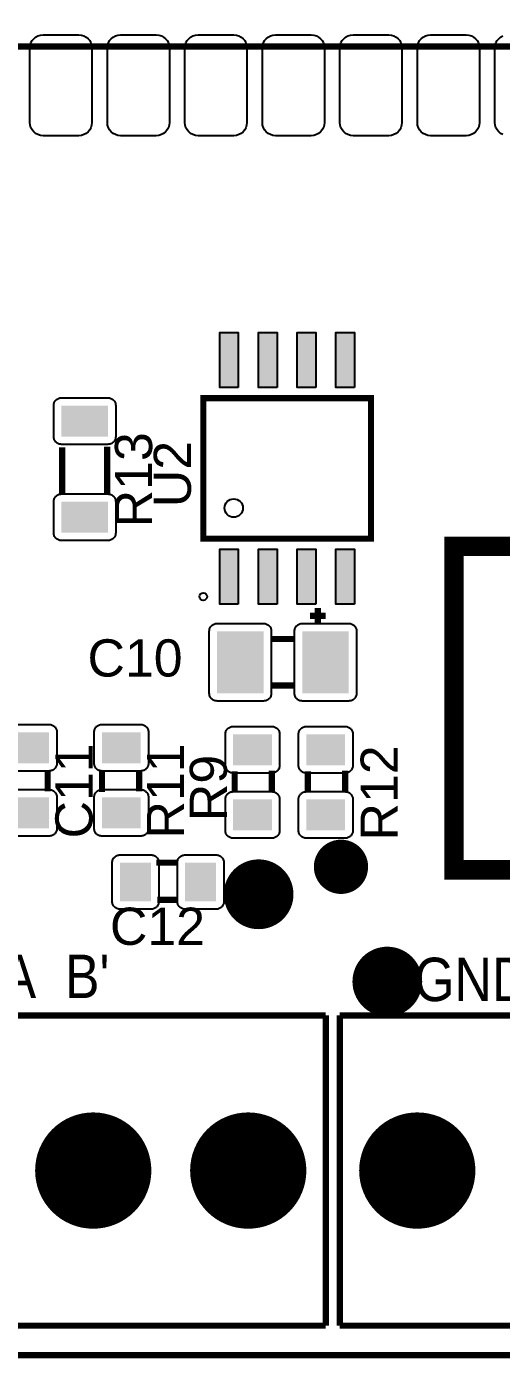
# Model space of a CAD drawing. Header units: inches. Extents: x -2.66 to 2.66, y -1.71 to 1.71.
# Drawn here: x -1.498 to -0.885, y -1.708 to 0.009 of the extents above; entities that cross this region are included whole.
import ezdxf

# ---------------------------------------------------------------- set-up
doc = ezdxf.new("R2010")
doc.units = ezdxf.units.IN
doc.layers.get('0').update_dxf_attribs({"linetype": 'CONTINUOUS'})

# ---------------------------------------------------------------- blocks, each defined once
blk = doc.blocks.new('RPAD')
blk.add_trace([(-0.5, -0.5), (-0.5, 0.5), (0.5, -0.5), (0.5, 0.5)])
blk = doc.blocks.new('EPAD')
at = {"const_width": 0.5}
blk.add_lwpolyline([(-0.25, 0, 1), (0.25, 0, 1)], format="xyb", close=True, dxfattribs=at)

msp = doc.modelspace()

# ---------------------------------------------------------------- linework, layer by layer
for points, const_width in [([(-2.658795, -1.704157), (2.658795, -1.704157), (2.658795, 1.704157), (-2.658795, 1.704157), (-2.658795, -1.704157)], 0.008), ([(-2.658795, -1.704157), (2.658795, -1.704157), (2.658795, 1.704157), (-2.658795, 1.704157), (-2.658795, -1.704157)], 0.008), ([(-2.658795, -1.704157), (2.658795, -1.704157), (2.658795, 1.704157), (-2.658795, 1.704157), (-2.658795, -1.704157)], 0.008), ([(-1.803283, -0.016362), (0.196717, -0.016362)], 0.008), ([(-1.803283, -0.016362), (0.196717, -0.016362)], 0.008), ([(-1.803283, -0.016362), (0.196717, -0.016362)], 0.008), ([(-1.053087, -0.651008), (-1.053087, -0.469906), (-1.269622, -0.469906), (-1.269622, -0.651008), (-1.053087, -0.651008)], 0.007874), ([(-1.053087, -0.651008), (-1.053087, -0.469906), (-1.269622, -0.469906), (-1.269622, -0.651008), (-1.053087, -0.651008)], 0.007874), ([(-1.053087, -0.651008), (-1.053087, -0.469906), (-1.269622, -0.469906), (-1.269622, -0.651008), (-1.053087, -0.651008)], 0.007874), ([(-1.451575, -0.533433), (-1.451575, -0.592433)], 0.008), ([(-1.451575, -0.533433), (-1.451575, -0.592433)], 0.008), ([(-1.451575, -0.533433), (-1.451575, -0.592433)], 0.008), ([(-1.393575, -0.532433), (-1.393575, -0.592433)], 0.008), ([(-1.393575, -0.532433), (-1.393575, -0.592433)], 0.008), ([(-1.393575, -0.532433), (-1.393575, -0.592433)], 0.008), ([(-0.946197, -1.078173), (-0.17848, -1.078173), (-0.17848, -0.66085), (-0.946197, -0.66085), (-0.946197, -1.078173)], 0.025), ([(-0.946197, -1.078173), (-0.17848, -1.078173), (-0.17848, -0.66085), (-0.946197, -0.66085), (-0.946197, -1.078173)], 0.025), ([(-0.946197, -1.078173), (-0.17848, -1.078173), (-0.17848, -0.66085), (-0.946197, -0.66085), (-0.946197, -1.078173)], 0.025), ([(-1.121787, -0.740457), (-1.121787, -0.760457)], 0.008), ([(-1.121787, -0.740457), (-1.121787, -0.760457)], 0.008), ([(-1.121787, -0.740457), (-1.121787, -0.760457)], 0.008), ([(-1.131787, -0.750457), (-1.111787, -0.750457)], 0.008), ([(-1.131787, -0.750457), (-1.111787, -0.750457)], 0.008), ([(-1.131787, -0.750457), (-1.111787, -0.750457)], 0.008), ([(-1.181787, -0.780457), (-1.151787, -0.780457)], 0.008), ([(-1.181787, -0.780457), (-1.151787, -0.780457)], 0.008), ([(-1.181787, -0.780457), (-1.151787, -0.780457)], 0.008), ([(-1.181787, -0.840457), (-1.151787, -0.840457)], 0.008), ([(-1.181787, -0.840457), (-1.151787, -0.840457)], 0.008), ([(-1.181787, -0.840457), (-1.151787, -0.840457)], 0.008), ([(-1.470441, -0.949693), (-1.470441, -0.976693)], 0.008), ([(-1.470441, -0.949693), (-1.470441, -0.976693)], 0.008), ([(-1.470441, -0.949693), (-1.470441, -0.976693)], 0.008), ([(-1.400331, -0.949693), (-1.400331, -0.977693)], 0.008), ([(-1.400331, -0.949693), (-1.400331, -0.977693)], 0.008), ([(-1.400331, -0.949693), (-1.400331, -0.977693)], 0.008), ([(-1.352331, -0.949693), (-1.352331, -0.976693)], 0.008), ([(-1.352331, -0.949693), (-1.352331, -0.976693)], 0.008), ([(-1.352331, -0.949693), (-1.352331, -0.976693)], 0.008), ([(-1.229039, -0.978307), (-1.229039, -0.951307)], 0.008), ([(-1.229039, -0.978307), (-1.229039, -0.951307)], 0.008), ([(-1.229039, -0.978307), (-1.229039, -0.951307)], 0.008), ([(-1.181039, -0.978307), (-1.181039, -0.950307)], 0.008), ([(-1.181039, -0.978307), (-1.181039, -0.950307)], 0.008), ([(-1.181039, -0.978307), (-1.181039, -0.950307)], 0.008), ([(-1.134551, -0.978307), (-1.134551, -0.951307)], 0.008), ([(-1.134551, -0.978307), (-1.134551, -0.951307)], 0.008), ([(-1.134551, -0.978307), (-1.134551, -0.951307)], 0.008), ([(-1.086551, -0.978307), (-1.086551, -0.950307)], 0.008), ([(-1.086551, -0.978307), (-1.086551, -0.950307)], 0.008), ([(-1.086551, -0.978307), (-1.086551, -0.950307)], 0.008), ([(-1.301969, -1.068921), (-1.329969, -1.068921)], 0.008), ([(-1.301969, -1.068921), (-1.329969, -1.068921)], 0.008), ([(-1.301969, -1.068921), (-1.329969, -1.068921)], 0.008), ([(-1.301969, -1.116921), (-1.328969, -1.116921)], 0.008), ([(-1.301969, -1.116921), (-1.328969, -1.116921)], 0.008), ([(-1.301969, -1.116921), (-1.328969, -1.116921)], 0.008), ([(-1.111551, -1.265969), (-1.711551, -1.265969)], 0.008), ([(-1.111551, -1.265969), (-1.711551, -1.265969)], 0.008), ([(-1.111551, -1.265969), (-1.711551, -1.265969)], 0.008), ([(-1.111551, -1.265969), (-1.111551, -1.665969)], 0.008), ([(-1.111551, -1.265969), (-1.111551, -1.665969)], 0.008), ([(-1.111551, -1.265969), (-1.111551, -1.665969)], 0.008), ([(-1.093441, -1.265969), (-1.093441, -1.665969)], 0.008), ([(-0.093441, -1.265969), (-1.093441, -1.265969)], 0.008), ([(-1.093441, -1.265969), (-1.093441, -1.665969)], 0.008), ([(-0.093441, -1.265969), (-1.093441, -1.265969)], 0.008), ([(-1.093441, -1.265969), (-1.093441, -1.665969)], 0.008), ([(-0.093441, -1.265969), (-1.093441, -1.265969)], 0.008), ([(-1.711551, -1.665969), (-1.111551, -1.665969)], 0.008), ([(-1.711551, -1.665969), (-1.111551, -1.665969)], 0.008), ([(-1.711551, -1.665969), (-1.111551, -1.665969)], 0.008), ([(-1.093441, -1.665969), (-0.093441, -1.665969)], 0.008), ([(-1.093441, -1.665969), (-0.093441, -1.665969)], 0.008), ([(-1.093441, -1.665969), (-0.093441, -1.665969)], 0.008)]:
    msp.add_lwpolyline(points, dxfattribs=dict(const_width=const_width))
for points in [[(-1.476283, -0.001362), (-1.430283, -0.001362), (-1.426807, -0.0017), (-1.423593, -0.002674), (-1.420702, -0.00422), (-1.418198, -0.006276), (-1.416141, -0.008781), (-1.414595, -0.011672), (-1.413622, -0.014886), (-1.413283, -0.018362), (-1.413283, -0.114362), (-1.413622, -0.117838), (-1.414595, -0.121052), (-1.416141, -0.123943), (-1.418198, -0.126448), (-1.420702, -0.128505), (-1.423593, -0.130051), (-1.426807, -0.131024), (-1.430283, -0.131362), (-1.476283, -0.131362), (-1.479759, -0.131024), (-1.482974, -0.130051), (-1.485865, -0.128505), (-1.488369, -0.126448), (-1.490426, -0.123943), (-1.491972, -0.121052), (-1.492945, -0.117838), (-1.493283, -0.114362), (-1.493283, -0.018362), (-1.492945, -0.014886), (-1.491972, -0.011672), (-1.490426, -0.008781), (-1.488369, -0.006276), (-1.485865, -0.00422), (-1.482974, -0.002674), (-1.479759, -0.0017), (-1.476283, -0.001362)], [(-1.376283, -0.001362), (-1.330283, -0.001362), (-1.326807, -0.0017), (-1.323593, -0.002674), (-1.320702, -0.00422), (-1.318198, -0.006276), (-1.316141, -0.008781), (-1.314595, -0.011672), (-1.313622, -0.014886), (-1.313283, -0.018362), (-1.313283, -0.114362), (-1.313622, -0.117838), (-1.314595, -0.121052), (-1.316141, -0.123943), (-1.318198, -0.126448), (-1.320702, -0.128505), (-1.323593, -0.130051), (-1.326807, -0.131024), (-1.330283, -0.131362), (-1.376283, -0.131362), (-1.379759, -0.131024), (-1.382974, -0.130051), (-1.385865, -0.128505), (-1.388369, -0.126448), (-1.390426, -0.123943), (-1.391972, -0.121052), (-1.392945, -0.117838), (-1.393283, -0.114362), (-1.393283, -0.018362), (-1.392945, -0.014886), (-1.391972, -0.011672), (-1.390426, -0.008781), (-1.388369, -0.006276), (-1.385865, -0.00422), (-1.382974, -0.002674), (-1.379759, -0.0017), (-1.376283, -0.001362)], [(-1.276283, -0.001362), (-1.230283, -0.001362), (-1.226807, -0.0017), (-1.223593, -0.002674), (-1.220702, -0.00422), (-1.218198, -0.006276), (-1.216141, -0.008781), (-1.214595, -0.011672), (-1.213622, -0.014886), (-1.213283, -0.018362), (-1.213283, -0.114362), (-1.213622, -0.117838), (-1.214595, -0.121052), (-1.216141, -0.123943), (-1.218198, -0.126448), (-1.220702, -0.128505), (-1.223593, -0.130051), (-1.226807, -0.131024), (-1.230283, -0.131362), (-1.276283, -0.131362), (-1.279759, -0.131024), (-1.282974, -0.130051), (-1.285865, -0.128505), (-1.288369, -0.126448), (-1.290426, -0.123943), (-1.291972, -0.121052), (-1.292945, -0.117838), (-1.293283, -0.114362), (-1.293283, -0.018362), (-1.292945, -0.014886), (-1.291972, -0.011672), (-1.290426, -0.008781), (-1.288369, -0.006276), (-1.285865, -0.00422), (-1.282974, -0.002674), (-1.279759, -0.0017), (-1.276283, -0.001362)], [(-1.176283, -0.001362), (-1.130283, -0.001362), (-1.126807, -0.0017), (-1.123593, -0.002674), (-1.120702, -0.00422), (-1.118198, -0.006276), (-1.116141, -0.008781), (-1.114595, -0.011672), (-1.113622, -0.014886), (-1.113283, -0.018362), (-1.113283, -0.114362), (-1.113622, -0.117838), (-1.114595, -0.121052), (-1.116141, -0.123943), (-1.118198, -0.126448), (-1.120702, -0.128505), (-1.123593, -0.130051), (-1.126807, -0.131024), (-1.130283, -0.131362), (-1.176283, -0.131362), (-1.179759, -0.131024), (-1.182974, -0.130051), (-1.185865, -0.128505), (-1.188369, -0.126448), (-1.190426, -0.123943), (-1.191972, -0.121052), (-1.192945, -0.117838), (-1.193283, -0.114362), (-1.193283, -0.018362), (-1.192945, -0.014886), (-1.191972, -0.011672), (-1.190426, -0.008781), (-1.188369, -0.006276), (-1.185865, -0.00422), (-1.182974, -0.002674), (-1.179759, -0.0017), (-1.176283, -0.001362)], [(-1.076283, -0.001362), (-1.030283, -0.001362), (-1.026807, -0.0017), (-1.023593, -0.002674), (-1.020702, -0.00422), (-1.018198, -0.006276), (-1.016141, -0.008781), (-1.014595, -0.011672), (-1.013622, -0.014886), (-1.013283, -0.018362), (-1.013283, -0.114362), (-1.013622, -0.117838), (-1.014595, -0.121052), (-1.016141, -0.123943), (-1.018198, -0.126448), (-1.020702, -0.128505), (-1.023593, -0.130051), (-1.026807, -0.131024), (-1.030283, -0.131362), (-1.076283, -0.131362), (-1.079759, -0.131024), (-1.082974, -0.130051), (-1.085865, -0.128505), (-1.088369, -0.126448), (-1.090426, -0.123943), (-1.091972, -0.121052), (-1.092945, -0.117838), (-1.093283, -0.114362), (-1.093283, -0.018362), (-1.092945, -0.014886), (-1.091972, -0.011672), (-1.090426, -0.008781), (-1.088369, -0.006276), (-1.085865, -0.00422), (-1.082974, -0.002674), (-1.079759, -0.0017), (-1.076283, -0.001362)], [(-0.976283, -0.001362), (-0.930283, -0.001362), (-0.926807, -0.0017), (-0.923593, -0.002674), (-0.920702, -0.00422), (-0.918198, -0.006276), (-0.916141, -0.008781), (-0.914595, -0.011672), (-0.913622, -0.014886), (-0.913283, -0.018362), (-0.913283, -0.114362), (-0.913622, -0.117838), (-0.914595, -0.121052), (-0.916141, -0.123943), (-0.918198, -0.126448), (-0.920702, -0.128505), (-0.923593, -0.130051), (-0.926807, -0.131024), (-0.930283, -0.131362), (-0.976283, -0.131362), (-0.979759, -0.131024), (-0.982974, -0.130051), (-0.985865, -0.128505), (-0.988369, -0.126448), (-0.990426, -0.123943), (-0.991972, -0.121052), (-0.992945, -0.117838), (-0.993283, -0.114362), (-0.993283, -0.018362), (-0.992945, -0.014886), (-0.991972, -0.011672), (-0.990426, -0.008781), (-0.988369, -0.006276), (-0.985865, -0.00422), (-0.982974, -0.002674), (-0.979759, -0.0017), (-0.976283, -0.001362)], [(-1.224354, -0.456193), (-1.248354, -0.456193), (-1.248354, -0.385193), (-1.224354, -0.385193), (-1.224354, -0.456193)], [(-1.174354, -0.456193), (-1.198354, -0.456193), (-1.198354, -0.385193), (-1.174354, -0.385193), (-1.174354, -0.456193)], [(-1.124354, -0.456193), (-1.148354, -0.456193), (-1.148354, -0.385193), (-1.124354, -0.385193), (-1.124354, -0.456193)], [(-1.074354, -0.456193), (-1.098354, -0.456193), (-1.098354, -0.385193), (-1.074354, -0.385193), (-1.074354, -0.456193)], [(-1.382575, -0.479433), (-1.382575, -0.519433), (-1.382625, -0.520472), (-1.382774, -0.521478), (-1.383016, -0.522444), (-1.383346, -0.523369), (-1.383761, -0.524245), (-1.384256, -0.525069), (-1.384825, -0.525837), (-1.385465, -0.526543), (-1.386172, -0.527183), (-1.386939, -0.527752), (-1.387763, -0.528246), (-1.388639, -0.528661), (-1.389563, -0.528992), (-1.39053, -0.529234), (-1.391535, -0.529383), (-1.392575, -0.529433), (-1.452575, -0.529433), (-1.453614, -0.529383), (-1.454619, -0.529234), (-1.455586, -0.528992), (-1.45651, -0.528661), (-1.457387, -0.528246), (-1.458211, -0.527752), (-1.458978, -0.527183), (-1.459684, -0.526543), (-1.460324, -0.525837), (-1.460894, -0.525069), (-1.461389, -0.524245), (-1.461803, -0.523369), (-1.462134, -0.522444), (-1.462376, -0.521478), (-1.462524, -0.520472), (-1.462575, -0.519433), (-1.462575, -0.479433), (-1.462524, -0.478394), (-1.462376, -0.477389), (-1.462134, -0.476422), (-1.461803, -0.475498), (-1.461389, -0.474621), (-1.460894, -0.473797), (-1.460324, -0.47303), (-1.459684, -0.472324), (-1.458978, -0.471683), (-1.458211, -0.471114), (-1.457387, -0.47062), (-1.45651, -0.470205), (-1.455586, -0.469874), (-1.454619, -0.469632), (-1.453614, -0.469483), (-1.452575, -0.469433), (-1.392575, -0.469433), (-1.391535, -0.469483), (-1.39053, -0.469632), (-1.389563, -0.469874), (-1.388639, -0.470205), (-1.387763, -0.47062), (-1.386939, -0.471114), (-1.386172, -0.471683), (-1.385465, -0.472324), (-1.384825, -0.47303), (-1.384256, -0.473797), (-1.383761, -0.474621), (-1.383346, -0.475498), (-1.383016, -0.476422), (-1.382774, -0.477389), (-1.382625, -0.478394), (-1.382575, -0.479433)], [(-1.382575, -0.603433), (-1.382575, -0.643433), (-1.382625, -0.644472), (-1.382774, -0.645478), (-1.383016, -0.646444), (-1.383346, -0.647369), (-1.383761, -0.648245), (-1.384256, -0.649069), (-1.384825, -0.649837), (-1.385465, -0.650543), (-1.386172, -0.651183), (-1.386939, -0.651752), (-1.387763, -0.652246), (-1.388639, -0.652661), (-1.389563, -0.652992), (-1.39053, -0.653234), (-1.391535, -0.653383), (-1.392575, -0.653433), (-1.452575, -0.653433), (-1.453614, -0.653383), (-1.454619, -0.653234), (-1.455586, -0.652992), (-1.45651, -0.652661), (-1.457387, -0.652246), (-1.458211, -0.651752), (-1.458978, -0.651183), (-1.459684, -0.650543), (-1.460324, -0.649837), (-1.460894, -0.649069), (-1.461389, -0.648245), (-1.461803, -0.647369), (-1.462134, -0.646444), (-1.462376, -0.645478), (-1.462524, -0.644472), (-1.462575, -0.643433), (-1.462575, -0.603433), (-1.462524, -0.602394), (-1.462376, -0.601389), (-1.462134, -0.600422), (-1.461803, -0.599498), (-1.461389, -0.598621), (-1.460894, -0.597797), (-1.460324, -0.59703), (-1.459684, -0.596324), (-1.458978, -0.595683), (-1.458211, -0.595114), (-1.457387, -0.59462), (-1.45651, -0.594205), (-1.455586, -0.593874), (-1.454619, -0.593632), (-1.453614, -0.593483), (-1.452575, -0.593433), (-1.392575, -0.593433), (-1.391535, -0.593483), (-1.39053, -0.593632), (-1.389563, -0.593874), (-1.388639, -0.594205), (-1.387763, -0.59462), (-1.386939, -0.595114), (-1.386172, -0.595683), (-1.385465, -0.596324), (-1.384825, -0.59703), (-1.384256, -0.597797), (-1.383761, -0.598621), (-1.383346, -0.599498), (-1.383016, -0.600422), (-1.382774, -0.601389), (-1.382625, -0.602394), (-1.382575, -0.603433)], [(-1.224354, -0.73572), (-1.248354, -0.73572), (-1.248354, -0.66472), (-1.224354, -0.66472), (-1.224354, -0.73572)], [(-1.174354, -0.73572), (-1.198354, -0.73572), (-1.198354, -0.66472), (-1.174354, -0.66472), (-1.174354, -0.73572)], [(-1.124354, -0.73572), (-1.148354, -0.73572), (-1.148354, -0.66472), (-1.124354, -0.66472), (-1.124354, -0.73572)], [(-1.074354, -0.73572), (-1.098354, -0.73572), (-1.098354, -0.66472), (-1.074354, -0.66472), (-1.074354, -0.73572)], [(-1.251787, -0.760457), (-1.191787, -0.760457), (-1.190748, -0.760507), (-1.189743, -0.760656), (-1.188776, -0.760898), (-1.187852, -0.761228), (-1.186976, -0.761643), (-1.186152, -0.762138), (-1.185384, -0.762707), (-1.184678, -0.763347), (-1.184038, -0.764054), (-1.183469, -0.764821), (-1.182974, -0.765645), (-1.182559, -0.766521), (-1.182228, -0.767445), (-1.181986, -0.768412), (-1.181838, -0.769417), (-1.181787, -0.770457), (-1.181787, -0.850457), (-1.181838, -0.851496), (-1.181986, -0.852501), (-1.182228, -0.853468), (-1.182559, -0.854392), (-1.182974, -0.855269), (-1.183469, -0.856093), (-1.184038, -0.85686), (-1.184678, -0.857566), (-1.185384, -0.858206), (-1.186152, -0.858776), (-1.186976, -0.85927), (-1.187852, -0.859685), (-1.188776, -0.860016), (-1.189743, -0.860258), (-1.190748, -0.860406), (-1.191787, -0.860457), (-1.251787, -0.860457), (-1.252827, -0.860406), (-1.253832, -0.860258), (-1.254799, -0.860016), (-1.255723, -0.859685), (-1.256599, -0.85927), (-1.257423, -0.858776), (-1.258191, -0.858206), (-1.258897, -0.857566), (-1.259537, -0.85686), (-1.260106, -0.856093), (-1.260601, -0.855269), (-1.261016, -0.854392), (-1.261346, -0.853468), (-1.261589, -0.852501), (-1.261737, -0.851496), (-1.261787, -0.850457), (-1.261787, -0.770457), (-1.261737, -0.769417), (-1.261589, -0.768412), (-1.261346, -0.767445), (-1.261016, -0.766521), (-1.260601, -0.765645), (-1.260106, -0.764821), (-1.259537, -0.764054), (-1.258897, -0.763347), (-1.258191, -0.762707), (-1.257423, -0.762138), (-1.256599, -0.761643), (-1.255723, -0.761228), (-1.254799, -0.760898), (-1.253832, -0.760656), (-1.252827, -0.760507), (-1.251787, -0.760457)], [(-1.141787, -0.760457), (-1.081787, -0.760457), (-1.080748, -0.760507), (-1.079743, -0.760656), (-1.078776, -0.760898), (-1.077852, -0.761228), (-1.076976, -0.761643), (-1.076152, -0.762138), (-1.075384, -0.762707), (-1.074678, -0.763347), (-1.074038, -0.764054), (-1.073469, -0.764821), (-1.072974, -0.765645), (-1.072559, -0.766521), (-1.072228, -0.767445), (-1.071986, -0.768412), (-1.071838, -0.769417), (-1.071787, -0.770457), (-1.071787, -0.850457), (-1.071838, -0.851496), (-1.071986, -0.852501), (-1.072228, -0.853468), (-1.072559, -0.854392), (-1.072974, -0.855269), (-1.073469, -0.856093), (-1.074038, -0.85686), (-1.074678, -0.857566), (-1.075384, -0.858206), (-1.076152, -0.858776), (-1.076976, -0.85927), (-1.077852, -0.859685), (-1.078776, -0.860016), (-1.079743, -0.860258), (-1.080748, -0.860406), (-1.081787, -0.860457), (-1.141787, -0.860457), (-1.142827, -0.860406), (-1.143832, -0.860258), (-1.144799, -0.860016), (-1.145723, -0.859685), (-1.146599, -0.85927), (-1.147423, -0.858776), (-1.148191, -0.858206), (-1.148897, -0.857566), (-1.149537, -0.85686), (-1.150106, -0.856093), (-1.150601, -0.855269), (-1.151016, -0.854392), (-1.151346, -0.853468), (-1.151589, -0.852501), (-1.151737, -0.851496), (-1.151787, -0.850457), (-1.151787, -0.770457), (-1.151737, -0.769417), (-1.151589, -0.768412), (-1.151346, -0.767445), (-1.151016, -0.766521), (-1.150601, -0.765645), (-1.150106, -0.764821), (-1.149537, -0.764054), (-1.148897, -0.763347), (-1.148191, -0.762707), (-1.147423, -0.762138), (-1.146599, -0.761643), (-1.145723, -0.761228), (-1.144799, -0.760898), (-1.143832, -0.760656), (-1.142827, -0.760507), (-1.141787, -0.760457)], [(-1.340331, -0.900693), (-1.340331, -0.940693), (-1.340381, -0.941732), (-1.34053, -0.942737), (-1.340772, -0.943704), (-1.341102, -0.944628), (-1.341517, -0.945505), (-1.342012, -0.946329), (-1.342581, -0.947096), (-1.343221, -0.947802), (-1.343928, -0.948443), (-1.344695, -0.949012), (-1.345519, -0.949506), (-1.346395, -0.949921), (-1.347319, -0.950252), (-1.348286, -0.950494), (-1.349291, -0.950643), (-1.350331, -0.950693), (-1.400331, -0.950693), (-1.40137, -0.950643), (-1.402375, -0.950494), (-1.403342, -0.950252), (-1.404266, -0.949921), (-1.405143, -0.949506), (-1.405967, -0.949012), (-1.406734, -0.948443), (-1.40744, -0.947802), (-1.40808, -0.947096), (-1.40865, -0.946329), (-1.409144, -0.945505), (-1.409559, -0.944628), (-1.40989, -0.943704), (-1.410132, -0.942737), (-1.41028, -0.941732), (-1.410331, -0.940693), (-1.410331, -0.900693), (-1.41028, -0.899654), (-1.410132, -0.898648), (-1.40989, -0.897681), (-1.409559, -0.896757), (-1.409144, -0.895881), (-1.40865, -0.895057), (-1.40808, -0.894289), (-1.40744, -0.893583), (-1.406734, -0.892943), (-1.405967, -0.892374), (-1.405143, -0.89188), (-1.404266, -0.891465), (-1.403342, -0.891134), (-1.402375, -0.890892), (-1.40137, -0.890743), (-1.400331, -0.890693), (-1.350331, -0.890693), (-1.349291, -0.890743), (-1.348286, -0.890892), (-1.347319, -0.891134), (-1.346395, -0.891465), (-1.345519, -0.89188), (-1.344695, -0.892374), (-1.343928, -0.892943), (-1.343221, -0.893583), (-1.342581, -0.894289), (-1.342012, -0.895057), (-1.341517, -0.895881), (-1.341102, -0.896757), (-1.340772, -0.897681), (-1.34053, -0.898648), (-1.340381, -0.899654), (-1.340331, -0.900693)], [(-1.241039, -0.943307), (-1.241039, -0.903307), (-1.240989, -0.902268), (-1.240841, -0.901263), (-1.240598, -0.900296), (-1.240268, -0.899372), (-1.239853, -0.898495), (-1.239358, -0.897671), (-1.238789, -0.896904), (-1.238149, -0.896198), (-1.237443, -0.895557), (-1.236675, -0.894988), (-1.235851, -0.894494), (-1.234975, -0.894079), (-1.234051, -0.893748), (-1.233084, -0.893506), (-1.232079, -0.893357), (-1.231039, -0.893307), (-1.181039, -0.893307), (-1.18, -0.893357), (-1.178995, -0.893506), (-1.178028, -0.893748), (-1.177104, -0.894079), (-1.176228, -0.894494), (-1.175404, -0.894988), (-1.174636, -0.895557), (-1.17393, -0.896198), (-1.17329, -0.896904), (-1.17272, -0.897671), (-1.172226, -0.898495), (-1.171811, -0.899372), (-1.17148, -0.900296), (-1.171238, -0.901263), (-1.17109, -0.902268), (-1.171039, -0.903307), (-1.171039, -0.943307), (-1.17109, -0.944346), (-1.171238, -0.945352), (-1.17148, -0.946319), (-1.171811, -0.947243), (-1.172226, -0.948119), (-1.17272, -0.948943), (-1.17329, -0.949711), (-1.17393, -0.950417), (-1.174636, -0.951057), (-1.175404, -0.951626), (-1.176228, -0.95212), (-1.177104, -0.952535), (-1.178028, -0.952866), (-1.178995, -0.953108), (-1.18, -0.953257), (-1.181039, -0.953307), (-1.231039, -0.953307), (-1.232079, -0.953257), (-1.233084, -0.953108), (-1.234051, -0.952866), (-1.234975, -0.952535), (-1.235851, -0.95212), (-1.236675, -0.951626), (-1.237443, -0.951057), (-1.238149, -0.950417), (-1.238789, -0.949711), (-1.239358, -0.948943), (-1.239853, -0.948119), (-1.240268, -0.947243), (-1.240598, -0.946319), (-1.240841, -0.945352), (-1.240989, -0.944346), (-1.241039, -0.943307)], [(-1.146551, -0.943307), (-1.146551, -0.903307), (-1.146501, -0.902268), (-1.146352, -0.901263), (-1.14611, -0.900296), (-1.14578, -0.899372), (-1.145365, -0.898495), (-1.14487, -0.897671), (-1.144301, -0.896904), (-1.143661, -0.896198), (-1.142954, -0.895557), (-1.142187, -0.894988), (-1.141363, -0.894494), (-1.140487, -0.894079), (-1.139563, -0.893748), (-1.138596, -0.893506), (-1.137591, -0.893357), (-1.136551, -0.893307), (-1.086551, -0.893307), (-1.085512, -0.893357), (-1.084507, -0.893506), (-1.08354, -0.893748), (-1.082616, -0.894079), (-1.081739, -0.894494), (-1.080915, -0.894988), (-1.080148, -0.895557), (-1.079442, -0.896198), (-1.078802, -0.896904), (-1.078232, -0.897671), (-1.077737, -0.898495), (-1.077323, -0.899372), (-1.076992, -0.900296), (-1.07675, -0.901263), (-1.076602, -0.902268), (-1.076551, -0.903307), (-1.076551, -0.943307), (-1.076602, -0.944346), (-1.07675, -0.945352), (-1.076992, -0.946319), (-1.077323, -0.947243), (-1.077737, -0.948119), (-1.078232, -0.948943), (-1.078802, -0.949711), (-1.079442, -0.950417), (-1.080148, -0.951057), (-1.080915, -0.951626), (-1.081739, -0.95212), (-1.082616, -0.952535), (-1.08354, -0.952866), (-1.084507, -0.953108), (-1.085512, -0.953257), (-1.086551, -0.953307), (-1.136551, -0.953307), (-1.137591, -0.953257), (-1.138596, -0.953108), (-1.139563, -0.952866), (-1.140487, -0.952535), (-1.141363, -0.95212), (-1.142187, -0.951626), (-1.142954, -0.951057), (-1.143661, -0.950417), (-1.144301, -0.949711), (-1.14487, -0.948943), (-1.145365, -0.948119), (-1.14578, -0.947243), (-1.14611, -0.946319), (-1.146352, -0.945352), (-1.146501, -0.944346), (-1.146551, -0.943307)], [(-1.340331, -0.984693), (-1.340331, -1.024693), (-1.340381, -1.025732), (-1.34053, -1.026737), (-1.340772, -1.027704), (-1.341102, -1.028628), (-1.341517, -1.029505), (-1.342012, -1.030329), (-1.342581, -1.031096), (-1.343221, -1.031802), (-1.343928, -1.032443), (-1.344695, -1.033012), (-1.345519, -1.033506), (-1.346395, -1.033921), (-1.347319, -1.034252), (-1.348286, -1.034494), (-1.349291, -1.034643), (-1.350331, -1.034693), (-1.400331, -1.034693), (-1.40137, -1.034643), (-1.402375, -1.034494), (-1.403342, -1.034252), (-1.404266, -1.033921), (-1.405143, -1.033506), (-1.405967, -1.033012), (-1.406734, -1.032443), (-1.40744, -1.031802), (-1.40808, -1.031096), (-1.40865, -1.030329), (-1.409144, -1.029505), (-1.409559, -1.028628), (-1.40989, -1.027704), (-1.410132, -1.026737), (-1.41028, -1.025732), (-1.410331, -1.024693), (-1.410331, -0.984693), (-1.41028, -0.983654), (-1.410132, -0.982648), (-1.40989, -0.981681), (-1.409559, -0.980757), (-1.409144, -0.979881), (-1.40865, -0.979057), (-1.40808, -0.978289), (-1.40744, -0.977583), (-1.406734, -0.976943), (-1.405967, -0.976374), (-1.405143, -0.97588), (-1.404266, -0.975465), (-1.403342, -0.975134), (-1.402375, -0.974892), (-1.40137, -0.974743), (-1.400331, -0.974693), (-1.350331, -0.974693), (-1.349291, -0.974743), (-1.348286, -0.974892), (-1.347319, -0.975134), (-1.346395, -0.975465), (-1.345519, -0.97588), (-1.344695, -0.976374), (-1.343928, -0.976943), (-1.343221, -0.977583), (-1.342581, -0.978289), (-1.342012, -0.979057), (-1.341517, -0.979881), (-1.341102, -0.980757), (-1.340772, -0.981681), (-1.34053, -0.982648), (-1.340381, -0.983654), (-1.340331, -0.984693)], [(-1.241039, -1.027307), (-1.241039, -0.987307), (-1.240989, -0.986268), (-1.240841, -0.985263), (-1.240598, -0.984296), (-1.240268, -0.983372), (-1.239853, -0.982495), (-1.239358, -0.981671), (-1.238789, -0.980904), (-1.238149, -0.980198), (-1.237443, -0.979557), (-1.236675, -0.978988), (-1.235851, -0.978494), (-1.234975, -0.978079), (-1.234051, -0.977748), (-1.233084, -0.977506), (-1.232079, -0.977357), (-1.231039, -0.977307), (-1.181039, -0.977307), (-1.18, -0.977357), (-1.178995, -0.977506), (-1.178028, -0.977748), (-1.177104, -0.978079), (-1.176228, -0.978494), (-1.175404, -0.978988), (-1.174636, -0.979557), (-1.17393, -0.980198), (-1.17329, -0.980904), (-1.17272, -0.981671), (-1.172226, -0.982495), (-1.171811, -0.983372), (-1.17148, -0.984296), (-1.171238, -0.985263), (-1.17109, -0.986268), (-1.171039, -0.987307), (-1.171039, -1.027307), (-1.17109, -1.028346), (-1.171238, -1.029352), (-1.17148, -1.030319), (-1.171811, -1.031243), (-1.172226, -1.032119), (-1.17272, -1.032943), (-1.17329, -1.033711), (-1.17393, -1.034417), (-1.174636, -1.035057), (-1.175404, -1.035626), (-1.176228, -1.03612), (-1.177104, -1.036535), (-1.178028, -1.036866), (-1.178995, -1.037108), (-1.18, -1.037257), (-1.181039, -1.037307), (-1.231039, -1.037307), (-1.232079, -1.037257), (-1.233084, -1.037108), (-1.234051, -1.036866), (-1.234975, -1.036535), (-1.235851, -1.03612), (-1.236675, -1.035626), (-1.237443, -1.035057), (-1.238149, -1.034417), (-1.238789, -1.033711), (-1.239358, -1.032943), (-1.239853, -1.032119), (-1.240268, -1.031243), (-1.240598, -1.030319), (-1.240841, -1.029352), (-1.240989, -1.028346), (-1.241039, -1.027307)], [(-1.146551, -1.027307), (-1.146551, -0.987307), (-1.146501, -0.986268), (-1.146352, -0.985263), (-1.14611, -0.984296), (-1.14578, -0.983372), (-1.145365, -0.982495), (-1.14487, -0.981671), (-1.144301, -0.980904), (-1.143661, -0.980198), (-1.142954, -0.979557), (-1.142187, -0.978988), (-1.141363, -0.978494), (-1.140487, -0.978079), (-1.139563, -0.977748), (-1.138596, -0.977506), (-1.137591, -0.977357), (-1.136551, -0.977307), (-1.086551, -0.977307), (-1.085512, -0.977357), (-1.084507, -0.977506), (-1.08354, -0.977748), (-1.082616, -0.978079), (-1.081739, -0.978494), (-1.080915, -0.978988), (-1.080148, -0.979557), (-1.079442, -0.980198), (-1.078802, -0.980904), (-1.078232, -0.981671), (-1.077737, -0.982495), (-1.077323, -0.983372), (-1.076992, -0.984296), (-1.07675, -0.985263), (-1.076602, -0.986268), (-1.076551, -0.987307), (-1.076551, -1.027307), (-1.076602, -1.028346), (-1.07675, -1.029352), (-1.076992, -1.030319), (-1.077323, -1.031243), (-1.077737, -1.032119), (-1.078232, -1.032943), (-1.078802, -1.033711), (-1.079442, -1.034417), (-1.080148, -1.035057), (-1.080915, -1.035626), (-1.081739, -1.03612), (-1.082616, -1.036535), (-1.08354, -1.036866), (-1.084507, -1.037108), (-1.085512, -1.037257), (-1.086551, -1.037307), (-1.136551, -1.037307), (-1.137591, -1.037257), (-1.138596, -1.037108), (-1.139563, -1.036866), (-1.140487, -1.036535), (-1.141363, -1.03612), (-1.142187, -1.035626), (-1.142954, -1.035057), (-1.143661, -1.034417), (-1.144301, -1.033711), (-1.14487, -1.032943), (-1.145365, -1.032119), (-1.14578, -1.031243), (-1.14611, -1.030319), (-1.146352, -1.029352), (-1.146501, -1.028346), (-1.146551, -1.027307)], [(-1.336969, -1.128921), (-1.376969, -1.128921), (-1.378008, -1.128871), (-1.379013, -1.128722), (-1.37998, -1.12848), (-1.380904, -1.12815), (-1.38178, -1.127735), (-1.382604, -1.12724), (-1.383372, -1.126671), (-1.384078, -1.126031), (-1.384718, -1.125324), (-1.385287, -1.124557), (-1.385782, -1.123733), (-1.386197, -1.122857), (-1.386528, -1.121933), (-1.38677, -1.120966), (-1.386918, -1.119961), (-1.386969, -1.118921), (-1.386969, -1.068921), (-1.386918, -1.067882), (-1.38677, -1.066877), (-1.386528, -1.06591), (-1.386197, -1.064986), (-1.385782, -1.064109), (-1.385287, -1.063285), (-1.384718, -1.062518), (-1.384078, -1.061812), (-1.383372, -1.061172), (-1.382604, -1.060602), (-1.38178, -1.060107), (-1.380904, -1.059693), (-1.37998, -1.059362), (-1.379013, -1.05912), (-1.378008, -1.058972), (-1.376969, -1.058921), (-1.336969, -1.058921), (-1.335929, -1.058972), (-1.334924, -1.05912), (-1.333957, -1.059362), (-1.333033, -1.059693), (-1.332157, -1.060107), (-1.331333, -1.060602), (-1.330565, -1.061172), (-1.329859, -1.061812), (-1.329219, -1.062518), (-1.32865, -1.063285), (-1.328155, -1.064109), (-1.32774, -1.064986), (-1.327409, -1.06591), (-1.327167, -1.066877), (-1.327019, -1.067882), (-1.326969, -1.068921), (-1.326969, -1.118921), (-1.327019, -1.119961), (-1.327167, -1.120966), (-1.327409, -1.121933), (-1.32774, -1.122857), (-1.328155, -1.123733), (-1.32865, -1.124557), (-1.329219, -1.125324), (-1.329859, -1.126031), (-1.330565, -1.126671), (-1.331333, -1.12724), (-1.332157, -1.127735), (-1.333033, -1.12815), (-1.333957, -1.12848), (-1.334924, -1.128722), (-1.335929, -1.128871), (-1.336969, -1.128921)], [(-1.252969, -1.128921), (-1.292969, -1.128921), (-1.294008, -1.128871), (-1.295013, -1.128722), (-1.29598, -1.12848), (-1.296904, -1.12815), (-1.29778, -1.127735), (-1.298604, -1.12724), (-1.299372, -1.126671), (-1.300078, -1.126031), (-1.300718, -1.125324), (-1.301287, -1.124557), (-1.301782, -1.123733), (-1.302197, -1.122857), (-1.302528, -1.121933), (-1.30277, -1.120966), (-1.302918, -1.119961), (-1.302969, -1.118921), (-1.302969, -1.068921), (-1.302918, -1.067882), (-1.30277, -1.066877), (-1.302528, -1.06591), (-1.302197, -1.064986), (-1.301782, -1.064109), (-1.301287, -1.063285), (-1.300718, -1.062518), (-1.300078, -1.061812), (-1.299372, -1.061172), (-1.298604, -1.060602), (-1.29778, -1.060107), (-1.296904, -1.059693), (-1.29598, -1.059362), (-1.295013, -1.05912), (-1.294008, -1.058972), (-1.292969, -1.058921), (-1.252969, -1.058921), (-1.251929, -1.058972), (-1.250924, -1.05912), (-1.249957, -1.059362), (-1.249033, -1.059693), (-1.248157, -1.060107), (-1.247333, -1.060602), (-1.246565, -1.061172), (-1.245859, -1.061812), (-1.245219, -1.062518), (-1.24465, -1.063285), (-1.244155, -1.064109), (-1.24374, -1.064986), (-1.243409, -1.06591), (-1.243167, -1.066877), (-1.243019, -1.067882), (-1.242969, -1.068921), (-1.242969, -1.118921), (-1.243019, -1.119961), (-1.243167, -1.120966), (-1.243409, -1.121933), (-1.24374, -1.122857), (-1.244155, -1.123733), (-1.24465, -1.124557), (-1.245219, -1.125324), (-1.245859, -1.126031), (-1.246565, -1.126671), (-1.247333, -1.12724), (-1.248157, -1.127735), (-1.249033, -1.12815), (-1.249957, -1.12848), (-1.250924, -1.128722), (-1.251929, -1.128871), (-1.252969, -1.128921)]]:
    msp.add_lwpolyline(points, close=True)
for points in [[(-0.882974, -0.130051), (-0.885865, -0.128505), (-0.888369, -0.126448), (-0.890426, -0.123943), (-0.891972, -0.121052), (-0.892945, -0.117838), (-0.893283, -0.114362), (-0.893283, -0.018362), (-0.892945, -0.014886), (-0.891972, -0.011672), (-0.890426, -0.008781), (-0.888369, -0.006276), (-0.885865, -0.00422), (-0.882974, -0.002674)], [(-1.518441, -0.890693), (-1.468441, -0.890693), (-1.467402, -0.890743), (-1.466396, -0.890892), (-1.46543, -0.891134), (-1.464506, -0.891465), (-1.463629, -0.89188), (-1.462805, -0.892374), (-1.462038, -0.892943), (-1.461331, -0.893583), (-1.460691, -0.894289), (-1.460122, -0.895057), (-1.459627, -0.895881), (-1.459213, -0.896757), (-1.458882, -0.897681), (-1.45864, -0.898648), (-1.458491, -0.899654), (-1.458441, -0.900693), (-1.458441, -0.900693), (-1.458441, -0.940693), (-1.458491, -0.941732), (-1.45864, -0.942737), (-1.458882, -0.943704), (-1.459213, -0.944628), (-1.459627, -0.945505), (-1.460122, -0.946329), (-1.460691, -0.947096), (-1.461331, -0.947802), (-1.462038, -0.948443), (-1.462805, -0.949012), (-1.463629, -0.949506), (-1.464506, -0.949921), (-1.46543, -0.950252), (-1.466396, -0.950494), (-1.467402, -0.950643), (-1.468441, -0.950693), (-1.518441, -0.950693)], [(-1.518441, -0.974693), (-1.468441, -0.974693), (-1.467402, -0.974743), (-1.466396, -0.974892), (-1.46543, -0.975134), (-1.464506, -0.975465), (-1.463629, -0.97588), (-1.462805, -0.976374), (-1.462038, -0.976943), (-1.461331, -0.977583), (-1.460691, -0.978289), (-1.460122, -0.979057), (-1.459627, -0.979881), (-1.459213, -0.980757), (-1.458882, -0.981681), (-1.45864, -0.982648), (-1.458491, -0.983654), (-1.458441, -0.984693), (-1.458441, -0.984693), (-1.458441, -1.024693), (-1.458491, -1.025732), (-1.45864, -1.026737), (-1.458882, -1.027704), (-1.459213, -1.028628), (-1.459627, -1.029505), (-1.460122, -1.030329), (-1.460691, -1.031096), (-1.461331, -1.031802), (-1.462038, -1.032443), (-1.462805, -1.033012), (-1.463629, -1.033506), (-1.464506, -1.033921), (-1.46543, -1.034252), (-1.466396, -1.034494), (-1.467402, -1.034643), (-1.468441, -1.034693), (-1.518441, -1.034693)]]:
    msp.add_lwpolyline(points)
for centre, radius in [((-1.230252, -0.611638), 0.011811), ((-1.230252, -0.611638), 0.011811), ((-1.230252, -0.611638), 0.011811), ((-1.269622, -0.725811), 0.004921), ((-1.269622, -0.725811), 0.004921), ((-1.269622, -0.725811), 0.004921)]:
    msp.add_circle(centre, radius)

# ---------------------------------------------------------------- block references
for p, xscale, yscale, rotation in [((-1.236354, -0.420693), 0.024, 0.071, 180), ((-1.186354, -0.420693), 0.024, 0.071, 180), ((-1.136354, -0.420693), 0.024, 0.071, 180), ((-1.086354, -0.420693), 0.024, 0.071, 180), ((-1.422575, -0.499433), 0.04, 0.06, -90), ((-1.422575, -0.623433), 0.04, 0.06, -90), ((-1.236354, -0.70022), 0.024, 0.071, 180), ((-1.186354, -0.70022), 0.024, 0.071, 180), ((-1.136354, -0.70022), 0.024, 0.071, 180), ((-1.086354, -0.70022), 0.024, 0.071, 180), ((-1.493441, -0.920693), 0.04, 0.05, -90), ((-1.375331, -0.920693), 0.04, 0.05, 270), ((-1.206039, -0.923307), 0.04, 0.05, 90), ((-1.111551, -0.923307), 0.04, 0.05, 90), ((-1.493441, -1.004693), 0.04, 0.05, -90), ((-1.375331, -1.004693), 0.04, 0.05, 270), ((-1.206039, -1.007307), 0.04, 0.05, 90), ((-1.111551, -1.007307), 0.04, 0.05, 90), ((-1.356969, -1.093921), 0.04, 0.05, 180), ((-1.272969, -1.093921), 0.04, 0.05, 180)]:
    msp.add_blockref('RPAD', p, dxfattribs=dict(xscale=xscale, yscale=yscale, rotation=rotation))
for name, p, xscale, yscale in [('RPAD', (-1.221787, -0.810457), 0.06, 0.08), ('RPAD', (-1.111787, -0.810457), 0.06, 0.08), ('EPAD', (-1.091866, -1.074236), 0.07, 0.07), ('EPAD', (-1.198165, -1.109669), 0.09, 0.09), ('EPAD', (-1.032085, -1.222261), 0.09, 0.09), ('EPAD', (-1.411551, -1.465969), 0.15, 0.15), ('EPAD', (-1.211551, -1.465969), 0.15, 0.15), ('EPAD', (-0.993441, -1.465969), 0.15, 0.15)]:
    msp.add_blockref(name, p, dxfattribs=dict(xscale=xscale, yscale=yscale))

# ---------------------------------------------------------------- texts
at = {"width": 1.041667}
for s, p in [('R13', (-1.335575, -0.636433)), ('R13', (-1.335575, -0.636433)), ('R13', (-1.335575, -0.636433)), ('U2', (-1.285465, -0.610457)), ('U2', (-1.285465, -0.610457)), ('U2', (-1.285465, -0.610457)), ('C11', (-1.412441, -1.037693)), ('C11', (-1.412441, -1.037693)), ('C11', (-1.412441, -1.037693)), ('R11', (-1.294331, -1.037693)), ('R11', (-1.294331, -1.037693)), ('R11', (-1.294331, -1.037693)), ('R12', (-1.018567, -1.040307)), ('R12', (-1.018567, -1.040307)), ('R12', (-1.018567, -1.040307)), ('R9', (-1.239039, -1.015307)), ('R9', (-1.239039, -1.015307)), ('R9', (-1.239039, -1.015307))]:
    msp.add_text(s, height=0.048, rotation=90, dxfattribs=at).set_placement(p)
for s, height, width, p in [('C10', 0.048, 1.041667, (-1.418953, -0.828882)), ('C10', 0.048, 1.041667, (-1.418953, -0.828882)), ('C10', 0.048, 1.041667, (-1.418953, -0.828882)), ('C12', 0.048, 1.041667, (-1.389969, -1.174921)), ('C12', 0.048, 1.041667, (-1.389969, -1.174921)), ('C12', 0.048, 1.041667, (-1.389969, -1.174921)), ("B  A  B'", 0.056, 0.892857, (-1.611551, -1.243535)), ("B  A  B'", 0.056, 0.892857, (-1.611551, -1.243535)), ("B  A  B'", 0.056, 0.892857, (-1.611551, -1.243535)), ('GND VCC HUM TEM GND', 0.056, 0.892857, (-0.997378, -1.247472)), ('GND VCC HUM TEM GND', 0.056, 0.892857, (-0.997378, -1.247472)), ('GND VCC HUM TEM GND', 0.056, 0.892857, (-0.997378, -1.247472))]:
    msp.add_text(s, height=height, dxfattribs=dict(width=width)).set_placement(p)

doc.saveas('drawing.dxf')
